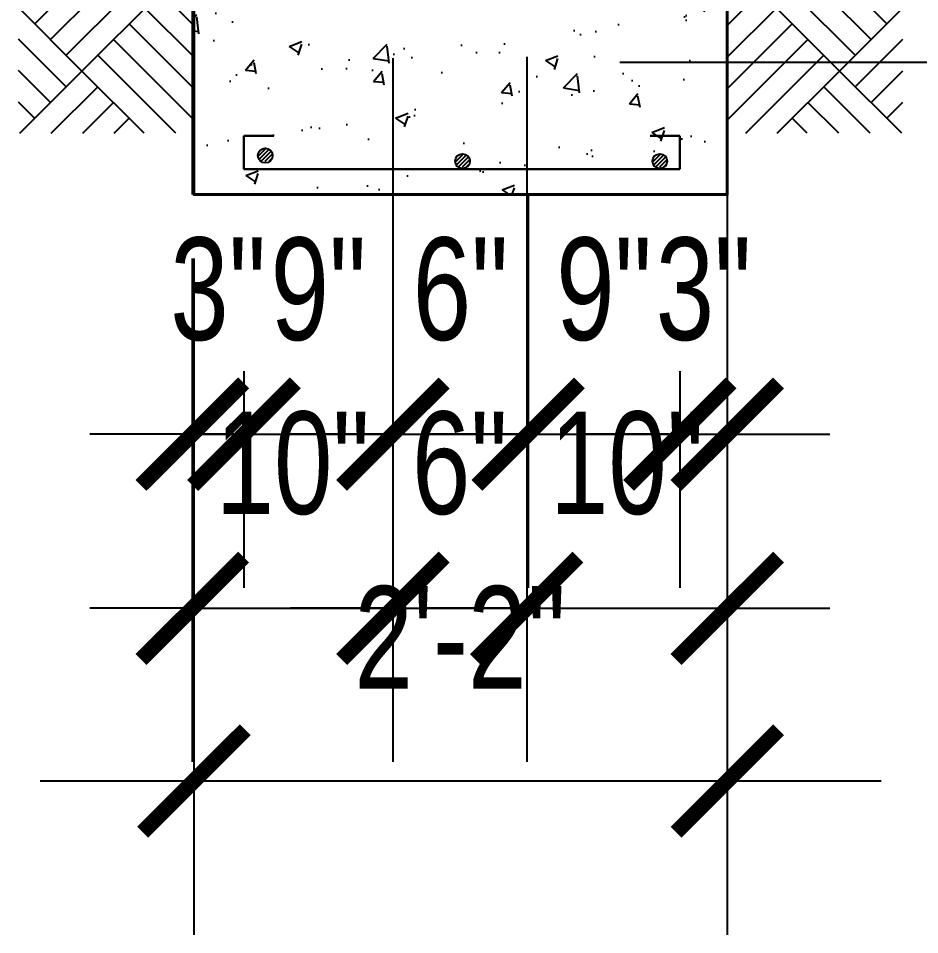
# Model space of a CAD drawing. Header units: inches. Extents: x 8351 to 42256, y 21052 to 33437.
# Drawn here: x 35306.05 to 35346.48, y 32835.22 to 32876.35 of the extents above; entities that cross this region are included whole.
import ezdxf

# ---------------------------------------------------------------- set-up
doc = ezdxf.new("R2010")
doc.units = ezdxf.units.IN
doc.header["$MEASUREMENT"] = 0
doc.styles.add('AEP', font='swisscl.ttf')
doc.dimstyles.new('IB-1', dxfattribs={"dimscale": 46, "dimtxt": 0.18, "dimasz": 0.1, "dimexe": 0.15, "dimexo": 0.0625, "dimgap": 0.09, "dimtad": 1, "dimdec": 0, "dimzin": 0, "dimdsep": 46, "dimlunit": 4, "dimtxsty": 'AEP', "dimblk": 'ARCHTICK', "dimcen": 0.09, "dimdle": 0.15, "dimclrd": 8, "dimclre": 8, "dimadec": 0, "dimazin": 0, "dimtfac": 1, "dimtdec": 0, "dimtix": 1, "dimtmove": 2, "dimatfit": 3, "dimfxl": 1, "dimtolj": 1, "dimtzin": 0, "dimarcsym": 0})

# ---------------------------------------------------------------- blocks, each defined once
blk = doc.blocks.new('_ArchTick')
at = {"color": 0, "linetype": 'ByBlock', "const_width": 0.15}
blk.add_lwpolyline([(-0.5, -0.5), (0.5, 0.5)], dxfattribs=at)
blk = doc.blocks.new('*D111')
at = {"color": 8, "lineweight": -2, "transparency": 16777216}
for p, q in [((35316.169, 32860.511), (35316.169, 32850.787)), ((35313.851, 32859.376), (35313.851, 32850.787)), ((35313.851, 32857.687), (35309.251, 32857.687)), ((35313.851, 32857.687), (35316.169, 32857.687)), ((35316.169, 32857.687), (35320.769, 32857.687))]:
    blk.add_line(p, q, dxfattribs=at)
at = {"layer": 'Defpoints', "color": 0, "transparency": 16777216}
for p in [(35316.169, 32863.386), (35313.851, 32862.251), (35316.169, 32857.687)]:
    blk.add_point(p, dxfattribs=at)
at = {"color": 8, "lineweight": -2, "transparency": 16777216, "xscale": 4.600000000000001, "yscale": 4.600000000000001, "zscale": 4.600000000000001}
blk.add_blockref('_ArchTick', (35313.851, 32857.687), dxfattribs=at)
at = {"color": 8, "lineweight": -2, "transparency": 16777216, "xscale": 4.600000000000001, "yscale": 4.600000000000001, "zscale": 4.600000000000001, "rotation": 180}
blk.add_blockref('_ArchTick', (35316.169, 32857.687), dxfattribs=at)
at = {"color": 0, "transparency": 16777216, "insert": (35315.01, 32864.183), "char_height": 4.6, "attachment_point": 5, "style": 'AEP'}
blk.add_mtext('\\A1;3"', dxfattribs=at)
blk = doc.blocks.new('*D112')
at = {"color": 8, "lineweight": -2, "transparency": 16777216}
for p, q in [((35322.851, 32868.376), (35322.851, 32850.787)), ((35316.169, 32860.511), (35316.169, 32850.787)), ((35316.169, 32857.687), (35311.569, 32857.687)), ((35316.169, 32857.687), (35322.851, 32857.687)), ((35322.851, 32857.687), (35327.451, 32857.687))]:
    blk.add_line(p, q, dxfattribs=at)
at = {"layer": 'Defpoints', "color": 0, "transparency": 16777216}
for p in [(35322.851, 32871.251), (35316.169, 32863.386), (35322.851, 32857.687)]:
    blk.add_point(p, dxfattribs=at)
at = {"color": 8, "lineweight": -2, "transparency": 16777216, "xscale": 4.600000000000001, "yscale": 4.600000000000001, "zscale": 4.600000000000001}
blk.add_blockref('_ArchTick', (35316.169, 32857.687), dxfattribs=at)
at = {"color": 8, "lineweight": -2, "transparency": 16777216, "xscale": 4.600000000000001, "yscale": 4.600000000000001, "zscale": 4.600000000000001, "rotation": 180}
blk.add_blockref('_ArchTick', (35322.851, 32857.687), dxfattribs=at)
at = {"color": 0, "transparency": 16777216, "insert": (35319.51, 32864.18), "char_height": 4.6, "attachment_point": 5, "style": 'AEP'}
blk.add_mtext('\\A1;9"', dxfattribs=at)
blk = doc.blocks.new('*D113')
at = {"color": 8, "lineweight": -2, "transparency": 16777216}
for p, q in [((35322.851, 32868.376), (35322.851, 32850.787)), ((35328.921, 32868.376), (35328.921, 32850.787)), ((35322.851, 32857.687), (35318.251, 32857.687)), ((35322.851, 32857.687), (35328.921, 32857.687)), ((35328.921, 32857.687), (35333.521, 32857.687))]:
    blk.add_line(p, q, dxfattribs=at)
at = {"layer": 'Defpoints', "color": 0, "transparency": 16777216}
for p in [(35322.851, 32871.251), (35328.921, 32871.251), (35328.921, 32857.687)]:
    blk.add_point(p, dxfattribs=at)
at = {"color": 8, "lineweight": -2, "transparency": 16777216, "xscale": 4.600000000000001, "yscale": 4.600000000000001, "zscale": 4.600000000000001}
blk.add_blockref('_ArchTick', (35322.851, 32857.687), dxfattribs=at)
at = {"color": 8, "lineweight": -2, "transparency": 16777216, "xscale": 4.600000000000001, "yscale": 4.600000000000001, "zscale": 4.600000000000001, "rotation": 180}
blk.add_blockref('_ArchTick', (35328.921, 32857.687), dxfattribs=at)
at = {"color": 0, "transparency": 16777216, "insert": (35325.886, 32864.183), "char_height": 4.6, "attachment_point": 5, "style": 'AEP'}
blk.add_mtext('\\A1;6"', dxfattribs=at)
blk = doc.blocks.new('*D114')
at = {"color": 8, "lineweight": -2, "transparency": 16777216}
for p, q in [((35328.921, 32868.376), (35328.921, 32850.787)), ((35335.722, 32860.511), (35335.722, 32850.787)), ((35328.921, 32857.687), (35324.321, 32857.687)), ((35328.921, 32857.687), (35335.722, 32857.687)), ((35335.722, 32857.687), (35340.322, 32857.687))]:
    blk.add_line(p, q, dxfattribs=at)
at = {"layer": 'Defpoints', "color": 0, "transparency": 16777216}
for p in [(35328.921, 32871.251), (35335.722, 32863.386), (35335.722, 32857.687)]:
    blk.add_point(p, dxfattribs=at)
at = {"color": 8, "lineweight": -2, "transparency": 16777216, "xscale": 4.600000000000001, "yscale": 4.600000000000001, "zscale": 4.600000000000001}
blk.add_blockref('_ArchTick', (35328.921, 32857.687), dxfattribs=at)
at = {"color": 8, "lineweight": -2, "transparency": 16777216, "xscale": 4.600000000000001, "yscale": 4.600000000000001, "zscale": 4.600000000000001, "rotation": 180}
blk.add_blockref('_ArchTick', (35335.722, 32857.687), dxfattribs=at)
at = {"color": 0, "transparency": 16777216, "insert": (35332.321, 32864.18), "char_height": 4.6, "attachment_point": 5, "style": 'AEP'}
blk.add_mtext('\\A1;9"', dxfattribs=at)
blk = doc.blocks.new('*D115')
at = {"color": 8, "lineweight": -2, "transparency": 16777216}
for p, q in [((35335.722, 32860.511), (35335.722, 32850.787)), ((35337.851, 32859.376), (35337.851, 32850.787)), ((35335.722, 32857.687), (35331.122, 32857.687)), ((35335.722, 32857.687), (35337.851, 32857.687)), ((35337.851, 32857.687), (35342.451, 32857.687))]:
    blk.add_line(p, q, dxfattribs=at)
at = {"layer": 'Defpoints', "color": 0, "transparency": 16777216}
for p in [(35335.722, 32863.386), (35337.851, 32862.251), (35337.851, 32857.687)]:
    blk.add_point(p, dxfattribs=at)
at = {"color": 8, "lineweight": -2, "transparency": 16777216, "xscale": 4.600000000000001, "yscale": 4.600000000000001, "zscale": 4.600000000000001}
blk.add_blockref('_ArchTick', (35335.722, 32857.687), dxfattribs=at)
at = {"color": 8, "lineweight": -2, "transparency": 16777216, "xscale": 4.600000000000001, "yscale": 4.600000000000001, "zscale": 4.600000000000001, "rotation": 180}
blk.add_blockref('_ArchTick', (35337.851, 32857.687), dxfattribs=at)
at = {"color": 0, "transparency": 16777216, "insert": (35336.786, 32864.183), "char_height": 4.6, "attachment_point": 5, "style": 'AEP'}
blk.add_mtext('\\A1;3"', dxfattribs=at)
blk = doc.blocks.new('*D131')
at = {"color": 8, "lineweight": -2, "transparency": 16777216}
for p, q in [((35322.851, 32874.568), (35322.851, 32842.974)), ((35313.851, 32865.568), (35313.851, 32842.974)), ((35313.851, 32849.874), (35309.251, 32849.874)), ((35313.851, 32849.874), (35322.851, 32849.874)), ((35322.851, 32849.874), (35327.451, 32849.874))]:
    blk.add_line(p, q, dxfattribs=at)
at = {"layer": 'Defpoints', "color": 0, "transparency": 16777216}
for p in [(35322.851, 32877.443), (35313.851, 32868.443), (35322.851, 32849.874)]:
    blk.add_point(p, dxfattribs=at)
at = {"color": 8, "lineweight": -2, "transparency": 16777216, "xscale": 4.600000000000001, "yscale": 4.600000000000001, "zscale": 4.600000000000001}
blk.add_blockref('_ArchTick', (35313.851, 32849.874), dxfattribs=at)
at = {"color": 8, "lineweight": -2, "transparency": 16777216, "xscale": 4.600000000000001, "yscale": 4.600000000000001, "zscale": 4.600000000000001, "rotation": 180}
blk.add_blockref('_ArchTick', (35322.851, 32849.874), dxfattribs=at)
at = {"color": 0, "transparency": 16777216, "insert": (35318.351, 32856.37), "char_height": 4.6, "attachment_point": 5, "style": 'AEP'}
blk.add_mtext('\\A1;10"', dxfattribs=at)
blk = doc.blocks.new('*D132')
at = {"color": 8, "lineweight": -2, "transparency": 16777216}
for p, q in [((35322.851, 32874.568), (35322.851, 32842.974)), ((35328.851, 32874.631), (35328.851, 32842.974)), ((35322.851, 32849.874), (35318.251, 32849.874)), ((35322.851, 32849.874), (35328.851, 32849.874)), ((35328.851, 32849.874), (35333.451, 32849.874))]:
    blk.add_line(p, q, dxfattribs=at)
at = {"layer": 'Defpoints', "color": 0, "transparency": 16777216}
for p in [(35322.851, 32877.443), (35328.851, 32877.506), (35328.851, 32849.874)]:
    blk.add_point(p, dxfattribs=at)
at = {"color": 8, "lineweight": -2, "transparency": 16777216, "xscale": 4.600000000000001, "yscale": 4.600000000000001, "zscale": 4.600000000000001}
blk.add_blockref('_ArchTick', (35322.851, 32849.874), dxfattribs=at)
at = {"color": 8, "lineweight": -2, "transparency": 16777216, "xscale": 4.600000000000001, "yscale": 4.600000000000001, "zscale": 4.600000000000001, "rotation": 180}
blk.add_blockref('_ArchTick', (35328.851, 32849.874), dxfattribs=at)
at = {"color": 0, "transparency": 16777216, "insert": (35325.851, 32856.37), "char_height": 4.6, "attachment_point": 5, "style": 'AEP'}
blk.add_mtext('\\A1;6"', dxfattribs=at)
blk = doc.blocks.new('*D133')
at = {"color": 8, "lineweight": -2, "transparency": 16777216}
for p, q in [((35328.851, 32874.631), (35328.851, 32842.974)), ((35337.851, 32874.568), (35337.851, 32842.974)), ((35328.851, 32849.874), (35324.251, 32849.874)), ((35328.851, 32849.874), (35337.851, 32849.874)), ((35337.851, 32849.874), (35342.451, 32849.874))]:
    blk.add_line(p, q, dxfattribs=at)
at = {"layer": 'Defpoints', "color": 0, "transparency": 16777216}
for p in [(35328.851, 32877.506), (35337.851, 32877.443), (35337.851, 32849.874)]:
    blk.add_point(p, dxfattribs=at)
at = {"color": 8, "lineweight": -2, "transparency": 16777216, "xscale": 4.600000000000001, "yscale": 4.600000000000001, "zscale": 4.600000000000001}
blk.add_blockref('_ArchTick', (35328.851, 32849.874), dxfattribs=at)
at = {"color": 8, "lineweight": -2, "transparency": 16777216, "xscale": 4.600000000000001, "yscale": 4.600000000000001, "zscale": 4.600000000000001, "rotation": 180}
blk.add_blockref('_ArchTick', (35337.851, 32849.874), dxfattribs=at)
at = {"color": 0, "transparency": 16777216, "insert": (35333.351, 32856.37), "char_height": 4.6, "attachment_point": 5, "style": 'AEP'}
blk.add_mtext('\\A1;10"', dxfattribs=at)
blk = doc.blocks.new('*D134')
at = {"color": 8, "lineweight": -2, "transparency": 16777216}
for p, q in [((35313.921, 32865.568), (35313.921, 32835.22)), ((35337.851, 32865.568), (35337.851, 32835.22)), ((35307.021, 32842.12), (35344.751, 32842.12))]:
    blk.add_line(p, q, dxfattribs=at)
at = {"layer": 'Defpoints', "color": 0, "transparency": 16777216}
for p in [(35313.921, 32868.443), (35337.851, 32868.443), (35337.851, 32842.12)]:
    blk.add_point(p, dxfattribs=at)
at = {"color": 8, "lineweight": -2, "transparency": 16777216, "xscale": 4.600000000000001, "yscale": 4.600000000000001, "zscale": 4.600000000000001, "rotation": 180}
blk.add_blockref('_ArchTick', (35313.921, 32842.12), dxfattribs=at)
at = {"color": 8, "lineweight": -2, "transparency": 16777216, "xscale": 4.600000000000001, "yscale": 4.600000000000001, "zscale": 4.600000000000001}
blk.add_blockref('_ArchTick', (35337.851, 32842.12), dxfattribs=at)
at = {"color": 0, "transparency": 16777216, "insert": (35325.886, 32848.569), "char_height": 4.6, "attachment_point": 5, "style": 'AEP'}
blk.add_mtext("\\A1;2'-2''", dxfattribs=at)

msp = doc.modelspace()

# ---------------------------------------------------------------- hatches: boundary and pattern name
h = msp.add_hatch()
h.set_pattern_fill('AR-PARQ1', color=8, scale=0.5, angle=45, style=0)
h.set_pattern_definition([(45, (44337.233, 101426.568), (8.4852814, 9e-16), [6, -6]), (45, (44336.526, 101427.2754), (8.4852814, 9e-16), [6, -6]), (45, (44335.819, 101427.9825), (8.4852814, 9e-16), [6, -6]), (45, (44335.112, 101428.6896), (8.4852814, 9e-16), [6, -6]), (45, (44334.4047, 101429.397), (8.4852814, 9e-16), [6, -6]), (45, (44333.6975, 101430.104), (8.4852814, 9e-16), [6, -6]), (45, (44332.9904, 101430.811), (8.4852814, 9e-16), [6, -6]), (135, (44341.476, 101430.811), (-8.4852814, -9e-16), [6, -6]), (135, (44342.183, 101431.518), (-8.4852814, -9e-16), [6, -6]), (135, (44342.89, 101432.225), (-8.4852814, -9e-16), [6, -6]), (135, (44343.597, 101432.932), (-8.4852814, -9e-16), [6, -6]), (135, (44344.304, 101433.6393), (-8.4852814, -9e-16), [6, -6]), (135, (44345.011, 101434.3465), (-8.4852814, -9e-16), [6, -6]), (135, (44345.7184, 101435.0536), (-8.4852814, -9e-16), [6, -6])])
h.paths.add_polyline_path([(35306.046, 32898.006), (35313.921, 32898.006), (35313.921, 32871.193), (35306.046, 32871.193)])
h = msp.add_hatch()
h.set_pattern_fill('AR-PARQ1', color=8, scale=0.5, angle=45, style=0)
h.set_pattern_definition([(135, (26314.5383, 101426.568), (-8.4852814, 9e-16), [6, -6]), (135, (26315.2454, 101427.2754), (-8.4852814, 9e-16), [6, -6]), (135, (26315.9525, 101427.9825), (-8.4852814, 9e-16), [6, -6]), (135, (26316.6596, 101428.6896), (-8.4852814, 9e-16), [6, -6]), (135, (26317.367, 101429.397), (-8.4852814, 9e-16), [6, -6]), (135, (26318.074, 101430.104), (-8.4852814, 9e-16), [6, -6]), (135, (26318.781, 101430.811), (-8.4852814, 9e-16), [6, -6]), (45, (26310.2957, 101430.811), (8.4852814, -9e-16), [6, -6]), (45, (26309.5886, 101431.518), (8.4852814, -9e-16), [6, -6]), (45, (26308.8815, 101432.225), (8.4852814, -9e-16), [6, -6]), (45, (26308.1744, 101432.932), (8.4852814, -9e-16), [6, -6]), (45, (26307.467, 101433.6393), (8.4852814, -9e-16), [6, -6]), (45, (26306.76, 101434.3465), (8.4852814, -9e-16), [6, -6]), (45, (26306.053, 101435.0536), (8.4852814, -9e-16), [6, -6])])
h.paths.add_polyline_path([(35345.726, 32898.006), (35337.851, 32898.006), (35337.851, 32871.193), (35345.726, 32871.193)])
h = msp.add_hatch()
h.set_pattern_fill('AR-CONC', color=8, scale=0.8, style=0)
h.set_pattern_definition([(50, (-121395.9975, 31126.338), (5.73808146, -0.50201708), [0.6, -6.6]), (355, (-121395.9975, 31126.338), (-1.11001067, 6.01753707), [0.48, -5.28]), (100.4514, (-121395.5193, 31126.296), (4.62807505, 5.51551634), [0.50992152, -5.6091369]), (46.1842, (-121395.9975, 31127.938), (8.5379284, -1.3241521), [0.9, -9.9]), (96.6356, (-121395.286, 31127.828), (7.47730164, 7.79294297), [0.7648823, -8.413704]), (351.1842, (-121395.9975, 31127.938), (7.47729556, 7.7929488), [0.72, -7.92]), (21, (-121395.1975, 31127.538), (4.77525642, -3.22095113), [0.6, -6.6]), (326, (-121395.1975, 31127.538), (1.94652266, 5.80120036), [0.48, -5.28]), (71.4514, (-121394.7995, 31127.2696), (6.72178103, 2.58024397), [0.50992152, -5.6091369]), (37.5, (-121395.9975, 31126.338), (0.097278843, 2.66315083), [0, -5.216, 0, -5.36, 0, -5.3]), (7.5, (-121395.9975, 31126.338), (2.1045563, 3.155293695), [0, -3.056, 0, -5.096, 0, -2.02]), (327.5, (-121397.7815, 31126.338), (4.27057949, -0.180438974), [0, -2, 0, -6.24, 0, -8.28]), (317.5, (-121398.5815, 31126.338), (4.665489355, 0.80083986), [0, -2.6, 0, -4.144, 0, -5.88])])
edge = h.paths.add_edge_path()
edge.add_line((35337.851, 32868.443), (35337.851, 32877.443))
edge.add_line((35337.851, 32877.443), (35328.49, 32877.443))
edge.add_spline(control_points=[(35328.49, 32877.443), (35328.419, 32877.437), (35328.349, 32877.436), (35328.278, 32877.443)], knot_values=[5.468447, 5.468447, 5.468447, 5.468447, 5.682646, 5.682646, 5.682646, 5.682646], degree=3, periodic=0)
edge.add_spline(control_points=[(35327.256, 32877.443), (35327.058, 32877.411), (35326.857, 32877.435), (35326.656, 32877.443)], knot_values=[3.830592, 3.830592, 3.830592, 3.830592, 4.430197, 4.430197, 4.430197, 4.430197], degree=3, periodic=0)
edge.add_line((35326.656, 32877.443), (35326.232, 32877.443))
edge.add_spline(control_points=[(35326.232, 32877.443), (35325.786, 32877.429), (35325.342, 32877.383), (35324.9, 32877.443)], knot_values=[2.074247, 2.074247, 2.074247, 2.074247, 3.407323, 3.407323, 3.407323, 3.407323], degree=3, periodic=0)
edge.add_spline(control_points=[(35323.329, 32877.443), (35323.566, 32877.435), (35324.092, 32877.634), (35324.615, 32877.482), (35324.9, 32877.443)], knot_values=[0.490588, 0.490588, 0.490588, 0.490588, 1.215198, 2.074247, 2.074247, 2.074247, 2.074247], degree=3, periodic=0)
edge.add_line((35324.9, 32877.443), (35313.921, 32877.443))
edge.add_line((35313.921, 32877.443), (35313.921, 32868.443))
edge.add_line((35313.921, 32868.443), (35337.851, 32868.443))
h = msp.add_hatch()
h.set_pattern_fill('ANSI31', color=1, style=0)
h.set_pattern_definition([(45, (-121395.99748, 31126.70105), (-0.08838834765, 0.08838834765), [])])
h.paths.add_polyline_path([(35317.454, 32870.194, 1), (35316.791, 32870.194, 0.219988), (35316.908, 32869.941), (35317.338, 32869.941, 0.219988)])
h = msp.add_hatch()
h.set_pattern_fill('ANSI31', color=1, style=0)
h.set_pattern_definition([(45, (-121387.14851, 31126.44831), (-0.08838834765, 0.08838834765), [])])
h.paths.add_polyline_path([(35326.303, 32869.941, 1), (35325.64, 32869.941, 0.219988), (35325.757, 32869.689), (35326.186, 32869.689, 0.219988)])
h = msp.add_hatch()
h.set_pattern_fill('ANSI31', color=1, style=0)
h.set_pattern_definition([(45, (-121378.29572, 31126.44831), (-0.08838834765, 0.08838834765), [])])
h.paths.add_polyline_path([(35335.156, 32869.941, 1), (35334.493, 32869.941, 0.219988), (35334.609, 32869.689), (35335.039, 32869.689, 0.219988)])

# ---------------------------------------------------------------- linework, layer by layer
at = {"color": 7}
for p, q in [((35313.851, 32877.443), (35313.851, 32868.443)), ((35337.851, 32877.443), (35337.851, 32868.443))]:
    msp.add_line(p, q, dxfattribs=at)
at = {"color": 8}
msp.add_line((35333.035, 32874.384), (35350.285, 32874.384), dxfattribs=at)
at = {"color": 6, "lineweight": 30}
for p, q in [((35317.508, 32871.079), (35316.169, 32871.079)), ((35316.169, 32871.079), (35316.169, 32869.578)), ((35334.383, 32871.079), (35335.722, 32871.079)), ((35335.722, 32869.578), (35335.722, 32871.079)), ((35335.722, 32871.079), (35335.722, 32869.578)), ((35316.169, 32869.578), (35335.722, 32869.578))]:
    msp.add_line(p, q, dxfattribs=at)
at = {"color": 7, "lineweight": 40}
msp.add_lwpolyline([(35313.921, 32877.443), (35337.851, 32877.443), (35337.851, 32868.443), (35313.921, 32868.443)], close=True, dxfattribs=at)
at = {"color": 1}
for centre in [(35317.123, 32870.194), (35325.972, 32869.941), (35334.824, 32869.941)]:
    msp.add_circle(centre, 0.332, dxfattribs=at)

# ---------------------------------------------------------------- dimensions: what is measured, and where the dimension line sits
for base, p1, p2, text, picture, middle in [((35322.851, 32849.874), (35313.851, 32868.443), (35322.851, 32877.443), '10"', '*D131', (35318.351, 32856.37)), ((35337.851, 32849.874), (35328.851, 32877.506), (35337.851, 32877.443), '10"', '*D133', (35333.351, 32856.37)), ((35322.851, 32857.687), (35316.169, 32863.386), (35322.851, 32871.251), '9"', '*D112', (35319.51, 32864.18)), ((35335.722, 32857.687), (35328.921, 32871.251), (35335.722, 32863.386), '9"', '*D114', (35332.321, 32864.18)), ((35337.851, 32842.12), (35313.921, 32868.443), (35337.851, 32868.443), "2'-2''", '*D134', (35325.886, 32848.569)), ((35316.169, 32857.687), (35313.851, 32862.251), (35316.169, 32863.386), '3"', '*D111', (35315.01, 32864.183)), ((35337.851, 32857.687), (35335.722, 32863.386), (35337.851, 32862.251), '3"', '*D115', (35336.786, 32864.183))]:
    dim = msp.add_linear_dim(base=base, p1=p1, p2=p2, text=text, dimstyle='IB-1', override={"dimtxt": 0.1})
    dim.commit()
    dim.dimension.update_dxf_attribs({"geometry": picture, "text_midpoint": middle})
for base, p1, p2, picture, middle in [((35328.851, 32849.874), (35322.851, 32877.443), (35328.851, 32877.506), '*D132', (35325.851, 32856.37)), ((35328.921, 32857.687), (35322.851, 32871.251), (35328.921, 32871.251), '*D113', (35325.886, 32864.183))]:
    dim = msp.add_linear_dim(base=base, p1=p1, p2=p2, dimstyle='IB-1', override={"dimtxt": 0.1})
    dim.commit()
    dim.dimension.update_dxf_attribs({"geometry": picture, "text_midpoint": middle})

doc.saveas('drawing.dxf')
